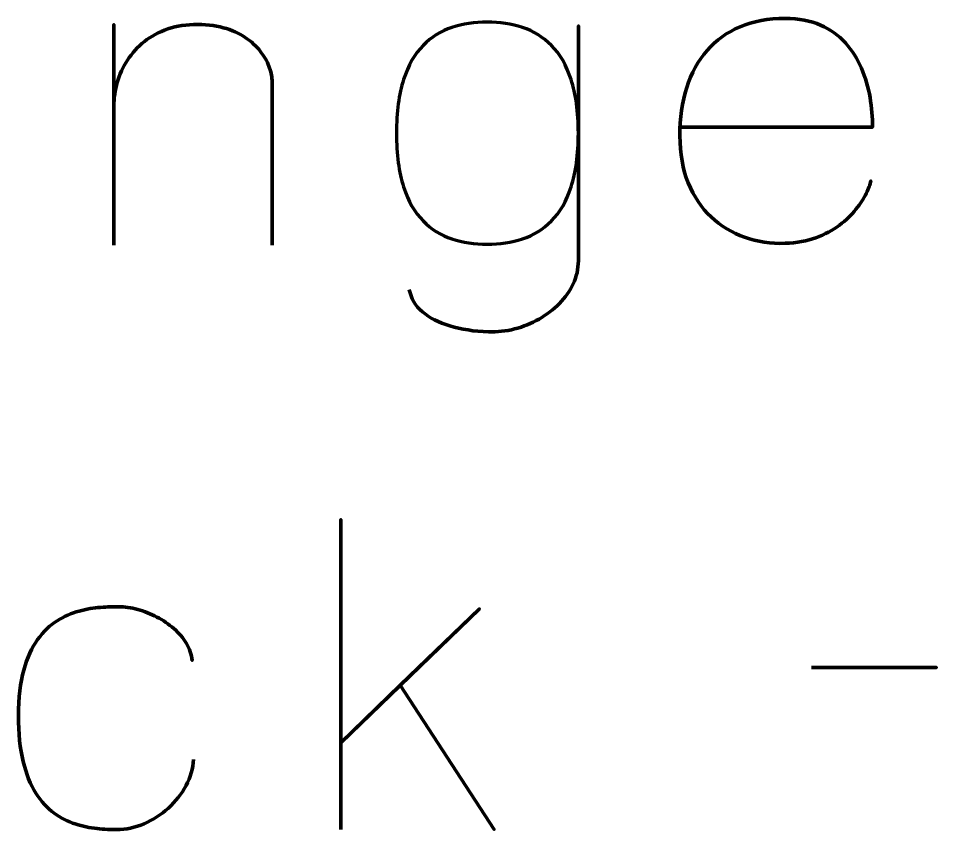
# Model space of a CAD drawing. Header units: centimetres. Extents: x -244 to 242, y -245 to 234.
# Drawn here: x -28.96 to -17.66, y 173.75 to 183.73 of the extents above; entities that cross this region are included whole.
import ezdxf

# ---------------------------------------------------------------- set-up
doc = ezdxf.new("R2010")
doc.units = ezdxf.units.CM
doc.header["$MEASUREMENT"] = 0
doc.layers.add('Layer 1', color=7, linetype='Continuous')

msp = doc.modelspace()

# ---------------------------------------------------------------- linework, layer by layer
at = {"layer": 'Layer 1', "color": 30, "lineweight": 211}
for points, knots in [([(-20.8177, 182.39577), (-20.8177, 182.39577), (-18.45232, 182.39577), (-18.45232, 182.39577), (-18.45232, 182.39577), (-18.45144, 182.51483), (-18.46202, 182.63566), (-18.48319, 182.76089), (-18.48319, 182.76089), (-18.50436, 182.88525), (-18.53963, 183.00519), (-18.58814, 183.12073), (-18.58814, 183.12073), (-18.63665, 183.23626), (-18.70279, 183.34033), (-18.78481, 183.43205), (-18.78481, 183.43205), (-18.86772, 183.52466), (-18.97002, 183.59786), (-19.09173, 183.65166), (-19.09173, 183.65166), (-19.21344, 183.70546), (-19.35896, 183.73368), (-19.52653, 183.73456), (-19.52653, 183.73456), (-19.73555, 183.73368), (-19.92076, 183.69928), (-20.08216, 183.63137), (-20.08216, 183.63137), (-20.24267, 183.56346), (-20.37849, 183.46645), (-20.48785, 183.33945), (-20.48785, 183.33945), (-20.59809, 183.21333), (-20.68188, 183.06075), (-20.73832, 182.88437), (-20.73832, 182.88437), (-20.79477, 182.70709), (-20.82299, 182.50866), (-20.82299, 182.28993), (-20.82299, 182.28993), (-20.82211, 182.07033), (-20.78683, 181.8763), (-20.7198, 181.70961), (-20.7198, 181.70961), (-20.65189, 181.54293), (-20.55841, 181.4027), (-20.43846, 181.29157), (-20.43846, 181.29157), (-20.3194, 181.17957), (-20.18182, 181.09578), (-20.02571, 181.0411), (-20.02571, 181.0411), (-19.87049, 180.98642), (-19.7038, 180.96173), (-19.52653, 180.96702), (-19.52653, 180.96702), (-19.38454, 180.97231), (-19.25842, 180.99524), (-19.14818, 181.03581), (-19.14818, 181.03581), (-19.03793, 181.07726), (-18.9418, 181.12841), (-18.85978, 181.19015), (-18.85978, 181.19015), (-18.77864, 181.25188), (-18.71073, 181.31715), (-18.65605, 181.38594), (-18.65605, 181.38594), (-18.60137, 181.45473), (-18.55904, 181.52), (-18.52905, 181.58173), (-18.52905, 181.58173), (-18.49906, 181.64259), (-18.48054, 181.69374), (-18.47349, 181.73431), (-18.47349, 181.73431), (-18.48054, 181.69374), (-18.49906, 181.64259), (-18.52905, 181.58173), (-18.52905, 181.58173), (-18.55904, 181.52), (-18.60137, 181.45473), (-18.65605, 181.38594), (-18.65605, 181.38594), (-18.71073, 181.31715), (-18.77864, 181.25188), (-18.85978, 181.19015), (-18.85978, 181.19015), (-18.9418, 181.12841), (-19.03793, 181.07726), (-19.14818, 181.03581), (-19.14818, 181.03581), (-19.25842, 180.99524), (-19.38454, 180.97231), (-19.52653, 180.96702), (-19.52653, 180.96702), (-19.7038, 180.96173), (-19.87049, 180.98642), (-20.02571, 181.0411), (-20.02571, 181.0411), (-20.18182, 181.09578), (-20.3194, 181.17957), (-20.43846, 181.29157), (-20.43846, 181.29157), (-20.55841, 181.4027), (-20.65189, 181.54293), (-20.7198, 181.70961), (-20.7198, 181.70961), (-20.78683, 181.8763), (-20.82211, 182.07033), (-20.82299, 182.28993), (-20.82299, 182.28993), (-20.82299, 182.50866), (-20.79477, 182.70709), (-20.73832, 182.88437), (-20.73832, 182.88437), (-20.68188, 183.06075), (-20.59809, 183.21333), (-20.48785, 183.33945), (-20.48785, 183.33945), (-20.37849, 183.46645), (-20.24267, 183.56346), (-20.08216, 183.63137), (-20.08216, 183.63137), (-19.92076, 183.69928), (-19.73555, 183.73368), (-19.52653, 183.73456), (-19.52653, 183.73456), (-19.35896, 183.73368), (-19.21344, 183.70546), (-19.09173, 183.65166), (-19.09173, 183.65166), (-18.97002, 183.59786), (-18.86772, 183.52466), (-18.78481, 183.43205), (-18.78481, 183.43205), (-18.70279, 183.34033), (-18.63665, 183.23626), (-18.58814, 183.12073), (-18.58814, 183.12073), (-18.53963, 183.00519), (-18.50436, 182.88525), (-18.48319, 182.76089), (-18.48319, 182.76089), (-18.46202, 182.63566), (-18.45144, 182.51483), (-18.45232, 182.39577), (-18.45232, 182.39577), (-18.45232, 182.39577), (-20.8177, 182.39577), (-20.8177, 182.39577)], [0, 0, 0, 0, 0.02631579, 0.02631579, 0.02631579, 0.02631579, 0.05263158, 0.05263158, 0.05263158, 0.05263158, 0.07894737, 0.07894737, 0.07894737, 0.07894737, 0.10526316, 0.10526316, 0.10526316, 0.10526316, 0.13157895, 0.13157895, 0.13157895, 0.13157895, 0.15789474, 0.15789474, 0.15789474, 0.15789474, 0.18421053, 0.18421053, 0.18421053, 0.18421053, 0.21052632, 0.21052632, 0.21052632, 0.21052632, 0.23684211, 0.23684211, 0.23684211, 0.23684211, 0.26315789, 0.26315789, 0.26315789, 0.26315789, 0.28947368, 0.28947368, 0.28947368, 0.28947368, 0.31578947, 0.31578947, 0.31578947, 0.31578947, 0.34210526, 0.34210526, 0.34210526, 0.34210526, 0.36842105, 0.36842105, 0.36842105, 0.36842105, 0.39473684, 0.39473684, 0.39473684, 0.39473684, 0.42105263, 0.42105263, 0.42105263, 0.42105263, 0.44736842, 0.44736842, 0.44736842, 0.44736842, 0.47368421, 0.47368421, 0.47368421, 0.47368421, 0.5, 0.5, 0.5, 0.5, 0.52631579, 0.52631579, 0.52631579, 0.52631579, 0.55263158, 0.55263158, 0.55263158, 0.55263158, 0.57894737, 0.57894737, 0.57894737, 0.57894737, 0.60526316, 0.60526316, 0.60526316, 0.60526316, 0.63157895, 0.63157895, 0.63157895, 0.63157895, 0.65789474, 0.65789474, 0.65789474, 0.65789474, 0.68421053, 0.68421053, 0.68421053, 0.68421053, 0.71052632, 0.71052632, 0.71052632, 0.71052632, 0.73684211, 0.73684211, 0.73684211, 0.73684211, 0.76315789, 0.76315789, 0.76315789, 0.76315789, 0.78947368, 0.78947368, 0.78947368, 0.78947368, 0.81578947, 0.81578947, 0.81578947, 0.81578947, 0.84210526, 0.84210526, 0.84210526, 0.84210526, 0.86842105, 0.86842105, 0.86842105, 0.86842105, 0.89473684, 0.89473684, 0.89473684, 0.89473684, 0.92105263, 0.92105263, 0.92105263, 0.92105263, 0.94736842, 0.94736842, 0.94736842, 0.94736842, 0.97368421, 0.97368421, 0.97368421, 0.97368421, 1, 1, 1, 1]), ([(-25.83949, 180.94585), (-25.83949, 180.94673), (-25.83949, 180.97231), (-25.83949, 181.02258), (-25.83949, 181.02258), (-25.83949, 181.07197), (-25.83949, 181.13988), (-25.83949, 181.22543), (-25.83949, 181.22543), (-25.83949, 181.31186), (-25.83949, 181.40887), (-25.83949, 181.51823), (-25.83949, 181.51823), (-25.83949, 181.62671), (-25.83949, 181.74048), (-25.83949, 181.86043), (-25.83949, 181.86043), (-25.83949, 181.97949), (-25.83949, 182.09679), (-25.83949, 182.2132), (-25.83949, 182.2132), (-25.83949, 182.32962), (-25.83949, 182.43898), (-25.83949, 182.53952), (-25.83949, 182.53952), (-25.83949, 182.64095), (-25.83949, 182.72738), (-25.83949, 182.80058), (-25.83949, 182.80058), (-25.83949, 182.8729), (-25.83949, 182.92493), (-25.83949, 182.95668), (-25.83949, 182.95668), (-25.83949, 183.00607), (-25.8492, 183.06164), (-25.87036, 183.12249), (-25.87036, 183.12249), (-25.89065, 183.18423), (-25.92328, 183.24596), (-25.96826, 183.3077), (-25.96826, 183.3077), (-26.01324, 183.37032), (-26.07056, 183.42764), (-26.142, 183.48056), (-26.142, 183.48056), (-26.21432, 183.53348), (-26.30075, 183.57581), (-26.40129, 183.60844), (-26.40129, 183.60844), (-26.50272, 183.64107), (-26.6209, 183.65871), (-26.75495, 183.66048), (-26.75495, 183.66048), (-26.89077, 183.66048), (-27.01336, 183.64196), (-27.12272, 183.60491), (-27.12272, 183.60491), (-27.23209, 183.56699), (-27.32822, 183.51496), (-27.41112, 183.44881), (-27.41112, 183.44881), (-27.49402, 183.38266), (-27.56282, 183.30682), (-27.61838, 183.22039), (-27.61838, 183.22039), (-27.67482, 183.13484), (-27.71627, 183.044), (-27.7445, 182.94698), (-27.7445, 182.94698), (-27.77272, 182.85085), (-27.78683, 182.75296), (-27.78683, 182.65506), (-27.78683, 182.65506), (-27.78683, 182.75296), (-27.77272, 182.85085), (-27.7445, 182.94698), (-27.7445, 182.94698), (-27.71627, 183.044), (-27.67482, 183.13484), (-27.61838, 183.22039), (-27.61838, 183.22039), (-27.56282, 183.30682), (-27.49402, 183.38266), (-27.41112, 183.44881), (-27.41112, 183.44881), (-27.32822, 183.51496), (-27.23209, 183.56699), (-27.12272, 183.60491), (-27.12272, 183.60491), (-27.01336, 183.64196), (-26.89077, 183.66048), (-26.75495, 183.66048), (-26.75495, 183.66048), (-26.6209, 183.65871), (-26.50272, 183.64107), (-26.40129, 183.60844), (-26.40129, 183.60844), (-26.30075, 183.57581), (-26.21432, 183.53348), (-26.142, 183.48056), (-26.142, 183.48056), (-26.07056, 183.42764), (-26.01324, 183.37032), (-25.96826, 183.3077), (-25.96826, 183.3077), (-25.92328, 183.24596), (-25.89065, 183.18423), (-25.87036, 183.12249), (-25.87036, 183.12249), (-25.8492, 183.06164), (-25.83949, 183.00607), (-25.83949, 182.95668), (-25.83949, 182.95668), (-25.83949, 182.92493), (-25.83949, 182.8729), (-25.83949, 182.80058), (-25.83949, 182.80058), (-25.83949, 182.72738), (-25.83949, 182.64095), (-25.83949, 182.53952), (-25.83949, 182.53952), (-25.83949, 182.43898), (-25.83949, 182.32962), (-25.83949, 182.2132), (-25.83949, 182.2132), (-25.83949, 182.09679), (-25.83949, 181.97949), (-25.83949, 181.86043), (-25.83949, 181.86043), (-25.83949, 181.74048), (-25.83949, 181.62671), (-25.83949, 181.51823), (-25.83949, 181.51823), (-25.83949, 181.40887), (-25.83949, 181.31186), (-25.83949, 181.22543), (-25.83949, 181.22543), (-25.83949, 181.13988), (-25.83949, 181.07197), (-25.83949, 181.02258), (-25.83949, 181.02258), (-25.83949, 180.97231), (-25.83949, 180.94673), (-25.83949, 180.94585)], [0, 0, 0, 0, 0.02777778, 0.02777778, 0.02777778, 0.02777778, 0.05555556, 0.05555556, 0.05555556, 0.05555556, 0.08333333, 0.08333333, 0.08333333, 0.08333333, 0.11111111, 0.11111111, 0.11111111, 0.11111111, 0.13888889, 0.13888889, 0.13888889, 0.13888889, 0.16666667, 0.16666667, 0.16666667, 0.16666667, 0.19444444, 0.19444444, 0.19444444, 0.19444444, 0.22222222, 0.22222222, 0.22222222, 0.22222222, 0.25, 0.25, 0.25, 0.25, 0.27777778, 0.27777778, 0.27777778, 0.27777778, 0.30555556, 0.30555556, 0.30555556, 0.30555556, 0.33333333, 0.33333333, 0.33333333, 0.33333333, 0.36111111, 0.36111111, 0.36111111, 0.36111111, 0.38888889, 0.38888889, 0.38888889, 0.38888889, 0.41666667, 0.41666667, 0.41666667, 0.41666667, 0.44444444, 0.44444444, 0.44444444, 0.44444444, 0.47222222, 0.47222222, 0.47222222, 0.47222222, 0.5, 0.5, 0.5, 0.5, 0.52777778, 0.52777778, 0.52777778, 0.52777778, 0.55555556, 0.55555556, 0.55555556, 0.55555556, 0.58333333, 0.58333333, 0.58333333, 0.58333333, 0.61111111, 0.61111111, 0.61111111, 0.61111111, 0.63888889, 0.63888889, 0.63888889, 0.63888889, 0.66666667, 0.66666667, 0.66666667, 0.66666667, 0.69444444, 0.69444444, 0.69444444, 0.69444444, 0.72222222, 0.72222222, 0.72222222, 0.72222222, 0.75, 0.75, 0.75, 0.75, 0.77777778, 0.77777778, 0.77777778, 0.77777778, 0.80555556, 0.80555556, 0.80555556, 0.80555556, 0.83333333, 0.83333333, 0.83333333, 0.83333333, 0.86111111, 0.86111111, 0.86111111, 0.86111111, 0.88888889, 0.88888889, 0.88888889, 0.88888889, 0.91666667, 0.91666667, 0.91666667, 0.91666667, 0.94444444, 0.94444444, 0.94444444, 0.94444444, 0.97222222, 0.97222222, 0.97222222, 0.97222222, 1, 1, 1, 1]), ([(-27.78683, 180.94585), (-27.78683, 180.94585), (-27.78683, 183.66048), (-27.78683, 183.66048), (-27.78683, 183.66048), (-27.78683, 183.66048), (-27.78683, 180.94585), (-27.78683, 180.94585)], [0, 0, 0, 0, 0.5, 0.5, 0.5, 0.5, 1, 1, 1, 1]), ([(-23.19366, 183.68694), (-23.03932, 183.68782), (-22.89468, 183.66665), (-22.75974, 183.62255), (-22.75974, 183.62255), (-22.6248, 183.57846), (-22.50574, 183.50437), (-22.40255, 183.40118), (-22.40255, 183.40118), (-22.29937, 183.298), (-22.21911, 183.15777), (-22.1609, 182.98138), (-22.1609, 182.98138), (-22.10269, 182.80499), (-22.07271, 182.58539), (-22.07182, 182.32168), (-22.07182, 182.32168), (-22.07271, 182.05798), (-22.10269, 181.83838), (-22.1609, 181.66199), (-22.1609, 181.66199), (-22.21911, 181.4856), (-22.29937, 181.34537), (-22.40255, 181.24218), (-22.40255, 181.24218), (-22.50574, 181.139), (-22.6248, 181.06491), (-22.75974, 181.02082), (-22.75974, 181.02082), (-22.89468, 180.97672), (-23.03932, 180.95555), (-23.19366, 180.95643), (-23.19366, 180.95643), (-23.348, 180.95555), (-23.49264, 180.97672), (-23.62669, 181.02082), (-23.62669, 181.02082), (-23.76163, 181.06491), (-23.87981, 181.139), (-23.98212, 181.24218), (-23.98212, 181.24218), (-24.08442, 181.34537), (-24.16468, 181.4856), (-24.22201, 181.66199), (-24.22201, 181.66199), (-24.28021, 181.83838), (-24.30932, 182.05798), (-24.3102, 182.32168), (-24.3102, 182.32168), (-24.30932, 182.58539), (-24.28021, 182.80499), (-24.22201, 182.98138), (-24.22201, 182.98138), (-24.16468, 183.15777), (-24.08442, 183.298), (-23.98212, 183.40118), (-23.98212, 183.40118), (-23.87981, 183.50437), (-23.76163, 183.57846), (-23.62669, 183.62255), (-23.62669, 183.62255), (-23.49264, 183.66665), (-23.348, 183.68782), (-23.19366, 183.68694)], [0, 0, 0, 0, 0.0625, 0.0625, 0.0625, 0.0625, 0.125, 0.125, 0.125, 0.125, 0.1875, 0.1875, 0.1875, 0.1875, 0.25, 0.25, 0.25, 0.25, 0.3125, 0.3125, 0.3125, 0.3125, 0.375, 0.375, 0.375, 0.375, 0.4375, 0.4375, 0.4375, 0.4375, 0.5, 0.5, 0.5, 0.5, 0.5625, 0.5625, 0.5625, 0.5625, 0.625, 0.625, 0.625, 0.625, 0.6875, 0.6875, 0.6875, 0.6875, 0.75, 0.75, 0.75, 0.75, 0.8125, 0.8125, 0.8125, 0.8125, 0.875, 0.875, 0.875, 0.875, 0.9375, 0.9375, 0.9375, 0.9375, 1, 1, 1, 1]), ([(-23.19366, 183.68694), (-23.03932, 183.68782), (-22.89468, 183.66665), (-22.75974, 183.62255), (-22.75974, 183.62255), (-22.6248, 183.57846), (-22.50574, 183.50437), (-22.40255, 183.40118), (-22.40255, 183.40118), (-22.29937, 183.298), (-22.21911, 183.15777), (-22.1609, 182.98138), (-22.1609, 182.98138), (-22.10269, 182.80499), (-22.07271, 182.58539), (-22.07182, 182.32168), (-22.07182, 182.32168), (-22.07271, 182.05798), (-22.10269, 181.83838), (-22.1609, 181.66199), (-22.1609, 181.66199), (-22.21911, 181.4856), (-22.29937, 181.34537), (-22.40255, 181.24218), (-22.40255, 181.24218), (-22.50574, 181.139), (-22.6248, 181.06491), (-22.75974, 181.02082), (-22.75974, 181.02082), (-22.89468, 180.97672), (-23.03932, 180.95555), (-23.19366, 180.95643), (-23.19366, 180.95643), (-23.348, 180.95555), (-23.49264, 180.97672), (-23.62669, 181.02082), (-23.62669, 181.02082), (-23.76163, 181.06491), (-23.87981, 181.139), (-23.98212, 181.24218), (-23.98212, 181.24218), (-24.08442, 181.34537), (-24.16468, 181.4856), (-24.22201, 181.66199), (-24.22201, 181.66199), (-24.28021, 181.83838), (-24.30932, 182.05798), (-24.3102, 182.32168), (-24.3102, 182.32168), (-24.30932, 182.58539), (-24.28021, 182.80499), (-24.22201, 182.98138), (-24.22201, 182.98138), (-24.16468, 183.15777), (-24.08442, 183.298), (-23.98212, 183.40118), (-23.98212, 183.40118), (-23.87981, 183.50437), (-23.76163, 183.57846), (-23.62669, 183.62255), (-23.62669, 183.62255), (-23.49264, 183.66665), (-23.348, 183.68782), (-23.19366, 183.68694)], [0, 0, 0, 0, 0.0625, 0.0625, 0.0625, 0.0625, 0.125, 0.125, 0.125, 0.125, 0.1875, 0.1875, 0.1875, 0.1875, 0.25, 0.25, 0.25, 0.25, 0.3125, 0.3125, 0.3125, 0.3125, 0.375, 0.375, 0.375, 0.375, 0.4375, 0.4375, 0.4375, 0.4375, 0.5, 0.5, 0.5, 0.5, 0.5625, 0.5625, 0.5625, 0.5625, 0.625, 0.625, 0.625, 0.625, 0.6875, 0.6875, 0.6875, 0.6875, 0.75, 0.75, 0.75, 0.75, 0.8125, 0.8125, 0.8125, 0.8125, 0.875, 0.875, 0.875, 0.875, 0.9375, 0.9375, 0.9375, 0.9375, 1, 1, 1, 1]), ([(-24.15145, 180.39552), (-24.13116, 180.28968), (-24.07737, 180.19884), (-23.99094, 180.12476), (-23.99094, 180.12476), (-23.9045, 180.04979), (-23.79162, 179.99159), (-23.65227, 179.95013), (-23.65227, 179.95013), (-23.5138, 179.90868), (-23.35505, 179.88399), (-23.17778, 179.87693), (-23.17778, 179.87693), (-23.0693, 179.87429), (-22.96171, 179.88663), (-22.85587, 179.91397), (-22.85587, 179.91397), (-22.74916, 179.9422), (-22.6495, 179.98277), (-22.55513, 180.03568), (-22.55513, 180.03568), (-22.46164, 180.0886), (-22.37786, 180.1521), (-22.30554, 180.2253), (-22.30554, 180.2253), (-22.23322, 180.29938), (-22.17677, 180.37964), (-22.13532, 180.46872), (-22.13532, 180.46872), (-22.09387, 180.55779), (-22.07271, 180.65128), (-22.07182, 180.75006), (-22.07182, 180.75006), (-22.07182, 180.81356), (-22.07182, 180.90263), (-22.07182, 181.01729), (-22.07182, 181.01729), (-22.07182, 181.13194), (-22.07182, 181.26335), (-22.07182, 181.4124), (-22.07182, 181.4124), (-22.07182, 181.56057), (-22.07182, 181.71843), (-22.07182, 181.88424), (-22.07182, 181.88424), (-22.07182, 182.05093), (-22.07182, 182.21673), (-22.07182, 182.3843), (-22.07182, 182.3843), (-22.07182, 182.55099), (-22.07182, 182.70974), (-22.07182, 182.85967), (-22.07182, 182.85967), (-22.07182, 183.01048), (-22.07182, 183.14454), (-22.07182, 183.26272), (-22.07182, 183.26272), (-22.07182, 183.38002), (-22.07182, 183.47262), (-22.07182, 183.54053), (-22.07182, 183.54053), (-22.07182, 183.60844), (-22.07182, 183.64284), (-22.07182, 183.6446), (-22.07182, 183.6446), (-22.07182, 183.64284), (-22.07182, 183.60844), (-22.07182, 183.54053), (-22.07182, 183.54053), (-22.07182, 183.47262), (-22.07182, 183.38002), (-22.07182, 183.26272), (-22.07182, 183.26272), (-22.07182, 183.14454), (-22.07182, 183.01048), (-22.07182, 182.85967), (-22.07182, 182.85967), (-22.07182, 182.70974), (-22.07182, 182.55099), (-22.07182, 182.3843), (-22.07182, 182.3843), (-22.07182, 182.21673), (-22.07182, 182.05093), (-22.07182, 181.88424), (-22.07182, 181.88424), (-22.07182, 181.71843), (-22.07182, 181.56057), (-22.07182, 181.4124), (-22.07182, 181.4124), (-22.07182, 181.26335), (-22.07182, 181.13194), (-22.07182, 181.01729), (-22.07182, 181.01729), (-22.07182, 180.90263), (-22.07182, 180.81356), (-22.07182, 180.75006), (-22.07182, 180.75006), (-22.07271, 180.65128), (-22.09387, 180.55779), (-22.13532, 180.46872), (-22.13532, 180.46872), (-22.17677, 180.37964), (-22.23322, 180.29938), (-22.30554, 180.2253), (-22.30554, 180.2253), (-22.37786, 180.1521), (-22.46164, 180.0886), (-22.55513, 180.03568), (-22.55513, 180.03568), (-22.6495, 179.98277), (-22.74916, 179.9422), (-22.85587, 179.91397), (-22.85587, 179.91397), (-22.96171, 179.88663), (-23.0693, 179.87429), (-23.17778, 179.87693), (-23.17778, 179.87693), (-23.35505, 179.88399), (-23.5138, 179.90868), (-23.65227, 179.95013), (-23.65227, 179.95013), (-23.79162, 179.99159), (-23.9045, 180.04979), (-23.99094, 180.12476), (-23.99094, 180.12476), (-24.07737, 180.19884), (-24.13116, 180.28968), (-24.15145, 180.39552)], [0, 0, 0, 0, 0.03125, 0.03125, 0.03125, 0.03125, 0.0625, 0.0625, 0.0625, 0.0625, 0.09375, 0.09375, 0.09375, 0.09375, 0.125, 0.125, 0.125, 0.125, 0.15625, 0.15625, 0.15625, 0.15625, 0.1875, 0.1875, 0.1875, 0.1875, 0.21875, 0.21875, 0.21875, 0.21875, 0.25, 0.25, 0.25, 0.25, 0.28125, 0.28125, 0.28125, 0.28125, 0.3125, 0.3125, 0.3125, 0.3125, 0.34375, 0.34375, 0.34375, 0.34375, 0.375, 0.375, 0.375, 0.375, 0.40625, 0.40625, 0.40625, 0.40625, 0.4375, 0.4375, 0.4375, 0.4375, 0.46875, 0.46875, 0.46875, 0.46875, 0.5, 0.5, 0.5, 0.5, 0.53125, 0.53125, 0.53125, 0.53125, 0.5625, 0.5625, 0.5625, 0.5625, 0.59375, 0.59375, 0.59375, 0.59375, 0.625, 0.625, 0.625, 0.625, 0.65625, 0.65625, 0.65625, 0.65625, 0.6875, 0.6875, 0.6875, 0.6875, 0.71875, 0.71875, 0.71875, 0.71875, 0.75, 0.75, 0.75, 0.75, 0.78125, 0.78125, 0.78125, 0.78125, 0.8125, 0.8125, 0.8125, 0.8125, 0.84375, 0.84375, 0.84375, 0.84375, 0.875, 0.875, 0.875, 0.875, 0.90625, 0.90625, 0.90625, 0.90625, 0.9375, 0.9375, 0.9375, 0.9375, 0.96875, 0.96875, 0.96875, 0.96875, 1, 1, 1, 1]), ([(-24.99283, 173.75447), (-24.99283, 173.75447), (-24.99283, 174.82339), (-24.99283, 174.82339), (-24.99283, 174.82339), (-24.99283, 174.82339), (-24.26258, 175.53247), (-24.26258, 175.53247), (-24.26258, 175.53247), (-24.26258, 175.53247), (-23.10899, 173.75447), (-23.10899, 173.75447), (-23.10899, 173.75447), (-23.10899, 173.75447), (-24.26258, 175.53247), (-24.26258, 175.53247), (-24.26258, 175.53247), (-24.26258, 175.53247), (-23.28891, 176.4691), (-23.28891, 176.4691), (-23.28891, 176.4691), (-23.28891, 176.4691), (-24.99283, 174.82339), (-24.99283, 174.82339), (-24.99283, 174.82339), (-24.99283, 174.82339), (-24.99283, 177.56976), (-24.99283, 177.56976), (-24.99283, 177.56976), (-24.99283, 177.56976), (-24.99283, 173.75447), (-24.99283, 173.75447)], [0, 0, 0, 0, 0.125, 0.125, 0.125, 0.125, 0.25, 0.25, 0.25, 0.25, 0.375, 0.375, 0.375, 0.375, 0.5, 0.5, 0.5, 0.5, 0.625, 0.625, 0.625, 0.625, 0.75, 0.75, 0.75, 0.75, 0.875, 0.875, 0.875, 0.875, 1, 1, 1, 1]), ([(-26.80787, 174.61701), (-26.81316, 174.50501), (-26.84315, 174.39741), (-26.89871, 174.2951), (-26.89871, 174.2951), (-26.95339, 174.19191), (-27.02659, 174.10019), (-27.11567, 174.01905), (-27.11567, 174.01905), (-27.20563, 173.93791), (-27.30529, 173.87353), (-27.41465, 173.82679), (-27.41465, 173.82679), (-27.52489, 173.77916), (-27.63602, 173.75535), (-27.74979, 173.75447), (-27.74979, 173.75447), (-27.82475, 173.75359), (-27.90589, 173.75712), (-27.99409, 173.76594), (-27.99409, 173.76594), (-28.0814, 173.77475), (-28.17048, 173.79328), (-28.26132, 173.82326), (-28.26132, 173.82326), (-28.35216, 173.85237), (-28.43947, 173.89735), (-28.52237, 173.95732), (-28.52237, 173.95732), (-28.60527, 174.01817), (-28.68024, 174.10019), (-28.74639, 174.2025), (-28.74639, 174.2025), (-28.81253, 174.30569), (-28.86457, 174.43533), (-28.90249, 174.59144), (-28.90249, 174.59144), (-28.94129, 174.74754), (-28.9607, 174.93628), (-28.96158, 175.15676), (-28.96158, 175.15676), (-28.9607, 175.37637), (-28.93865, 175.56246), (-28.89632, 175.71503), (-28.89632, 175.71503), (-28.85398, 175.86849), (-28.79666, 175.99373), (-28.72522, 176.09162), (-28.72522, 176.09162), (-28.65378, 176.1904), (-28.57441, 176.26713), (-28.48621, 176.32269), (-28.48621, 176.32269), (-28.39802, 176.37737), (-28.30806, 176.41794), (-28.21545, 176.44264), (-28.21545, 176.44264), (-28.12285, 176.46733), (-28.03466, 176.48233), (-27.94999, 176.4885), (-27.94999, 176.4885), (-27.8662, 176.49379), (-27.79212, 176.49644), (-27.72862, 176.49556), (-27.72862, 176.49556), (-27.65277, 176.49556), (-27.57428, 176.48409), (-27.49314, 176.46204), (-27.49314, 176.46204), (-27.412, 176.44087), (-27.33351, 176.40912), (-27.25678, 176.36944), (-27.25678, 176.36944), (-27.18005, 176.32975), (-27.11038, 176.28212), (-27.04776, 176.22656), (-27.04776, 176.22656), (-26.98514, 176.17188), (-26.93399, 176.11103), (-26.8943, 176.04488), (-26.8943, 176.04488), (-26.85461, 175.97874), (-26.8308, 175.90818), (-26.82375, 175.8341), (-26.82375, 175.8341), (-26.8308, 175.90818), (-26.85461, 175.97874), (-26.8943, 176.04488), (-26.8943, 176.04488), (-26.93399, 176.11103), (-26.98514, 176.17188), (-27.04776, 176.22656), (-27.04776, 176.22656), (-27.11038, 176.28212), (-27.18005, 176.32975), (-27.25678, 176.36944), (-27.25678, 176.36944), (-27.33351, 176.40912), (-27.412, 176.44087), (-27.49314, 176.46204), (-27.49314, 176.46204), (-27.57428, 176.48409), (-27.65277, 176.49556), (-27.72862, 176.49556), (-27.72862, 176.49556), (-27.79212, 176.49644), (-27.8662, 176.49379), (-27.94999, 176.4885), (-27.94999, 176.4885), (-28.03466, 176.48233), (-28.12285, 176.46733), (-28.21545, 176.44264), (-28.21545, 176.44264), (-28.30806, 176.41794), (-28.39802, 176.37737), (-28.48621, 176.32269), (-28.48621, 176.32269), (-28.57441, 176.26713), (-28.65378, 176.1904), (-28.72522, 176.09162), (-28.72522, 176.09162), (-28.79666, 175.99373), (-28.85398, 175.86849), (-28.89632, 175.71503), (-28.89632, 175.71503), (-28.93865, 175.56246), (-28.9607, 175.37637), (-28.96158, 175.15676), (-28.96158, 175.15676), (-28.9607, 174.93628), (-28.94129, 174.74754), (-28.90249, 174.59144), (-28.90249, 174.59144), (-28.86457, 174.43533), (-28.81253, 174.30569), (-28.74639, 174.2025), (-28.74639, 174.2025), (-28.68024, 174.10019), (-28.60527, 174.01817), (-28.52237, 173.95732), (-28.52237, 173.95732), (-28.43947, 173.89735), (-28.35216, 173.85237), (-28.26132, 173.82326), (-28.26132, 173.82326), (-28.17048, 173.79328), (-28.0814, 173.77475), (-27.99409, 173.76594), (-27.99409, 173.76594), (-27.90589, 173.75712), (-27.82475, 173.75359), (-27.74979, 173.75447), (-27.74979, 173.75447), (-27.63602, 173.75535), (-27.52489, 173.77916), (-27.41465, 173.82679), (-27.41465, 173.82679), (-27.30529, 173.87353), (-27.20563, 173.93791), (-27.11567, 174.01905), (-27.11567, 174.01905), (-27.02659, 174.10019), (-26.95339, 174.19191), (-26.89871, 174.2951), (-26.89871, 174.2951), (-26.84315, 174.39741), (-26.81316, 174.50501), (-26.80787, 174.61701)], [0, 0, 0, 0, 0.02380952, 0.02380952, 0.02380952, 0.02380952, 0.04761905, 0.04761905, 0.04761905, 0.04761905, 0.07142857, 0.07142857, 0.07142857, 0.07142857, 0.0952381, 0.0952381, 0.0952381, 0.0952381, 0.11904762, 0.11904762, 0.11904762, 0.11904762, 0.14285714, 0.14285714, 0.14285714, 0.14285714, 0.16666667, 0.16666667, 0.16666667, 0.16666667, 0.19047619, 0.19047619, 0.19047619, 0.19047619, 0.21428571, 0.21428571, 0.21428571, 0.21428571, 0.23809524, 0.23809524, 0.23809524, 0.23809524, 0.26190476, 0.26190476, 0.26190476, 0.26190476, 0.28571429, 0.28571429, 0.28571429, 0.28571429, 0.30952381, 0.30952381, 0.30952381, 0.30952381, 0.33333333, 0.33333333, 0.33333333, 0.33333333, 0.35714286, 0.35714286, 0.35714286, 0.35714286, 0.38095238, 0.38095238, 0.38095238, 0.38095238, 0.4047619, 0.4047619, 0.4047619, 0.4047619, 0.42857143, 0.42857143, 0.42857143, 0.42857143, 0.45238095, 0.45238095, 0.45238095, 0.45238095, 0.47619048, 0.47619048, 0.47619048, 0.47619048, 0.5, 0.5, 0.5, 0.5, 0.52380952, 0.52380952, 0.52380952, 0.52380952, 0.54761905, 0.54761905, 0.54761905, 0.54761905, 0.57142857, 0.57142857, 0.57142857, 0.57142857, 0.5952381, 0.5952381, 0.5952381, 0.5952381, 0.61904762, 0.61904762, 0.61904762, 0.61904762, 0.64285714, 0.64285714, 0.64285714, 0.64285714, 0.66666667, 0.66666667, 0.66666667, 0.66666667, 0.69047619, 0.69047619, 0.69047619, 0.69047619, 0.71428571, 0.71428571, 0.71428571, 0.71428571, 0.73809524, 0.73809524, 0.73809524, 0.73809524, 0.76190476, 0.76190476, 0.76190476, 0.76190476, 0.78571429, 0.78571429, 0.78571429, 0.78571429, 0.80952381, 0.80952381, 0.80952381, 0.80952381, 0.83333333, 0.83333333, 0.83333333, 0.83333333, 0.85714286, 0.85714286, 0.85714286, 0.85714286, 0.88095238, 0.88095238, 0.88095238, 0.88095238, 0.9047619, 0.9047619, 0.9047619, 0.9047619, 0.92857143, 0.92857143, 0.92857143, 0.92857143, 0.95238095, 0.95238095, 0.95238095, 0.95238095, 0.97619048, 0.97619048, 0.97619048, 0.97619048, 1, 1, 1, 1]), ([(-19.20375, 175.74943), (-19.20375, 175.74943), (-17.66387, 175.74943), (-17.66387, 175.74943), (-17.66387, 175.74943), (-17.66387, 175.74943), (-19.20375, 175.74943), (-19.20375, 175.74943)], [0, 0, 0, 0, 0.5, 0.5, 0.5, 0.5, 1, 1, 1, 1])]:
    msp.add_open_spline(points, degree=3, knots=knots, dxfattribs=at)

doc.saveas('drawing.dxf')
